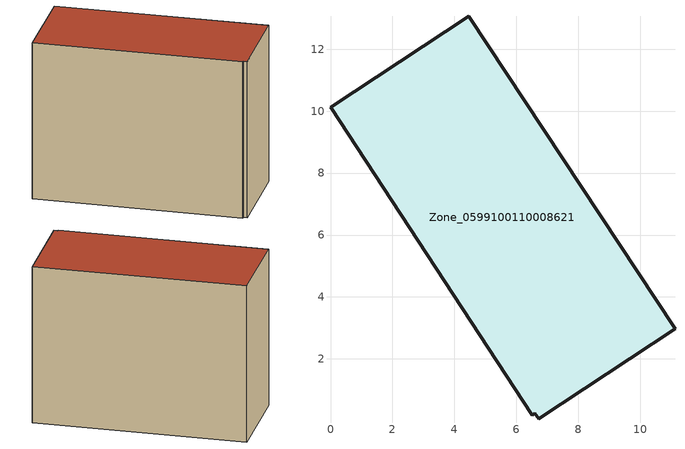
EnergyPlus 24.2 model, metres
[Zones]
Zone_0599100110008621
 floor ground (C_G): 6.6,0.24 6.51,0.18 0,10.13 4.46,13.07 11.12,2.97 6.72,0.06 z0.49
 wall outside (C_F): 11.12,2.97 4.46,13.07 0,10.13 6.51,0.18 6.6,0.24 6.72,0.06 11.12,2.97 z0.49:9.79
 roof outside (C_R): 6.6,0.24 6.72,0.06 11.12,2.97 4.46,13.07 0,10.13 6.51,0.18 z9.79
[BUILDING]
Pand.0599100110008621: North Axis=0; Terrain=City; Loads Convergence Tolerance Value=0.04; Temperature Convergence Tolerance Value=0.4; Solar Distribution=FullExterior; Maximum Number of Warmup Days=25; Minimum Number of Warmup Days=1
[Site:Location]
Rotterdam.The.Hague.AP_ZH_NLD Design_Conditions: Latitude=51.96; Longitude=4.45; Time Zone=1; Elevation=-4.5
[SITE:GROUNDTEMPERATURE:BUILDINGSURFACE]
18, 18, 18, 18, 18, 18, 18, 18, 18, 18, 18, 18
[MATERIAL] Thermal Absorptance=0.9; Solar Absorptance=0.7; Visible Absorptance=0.7
Name | Roughness | Thickness | Conductivity | Density | Specific Heat
G.TI.2015-2018 | MediumSmooth | 0.15 | 0.0428571 | 540 | 1210
F.TI.2015-2018 | Rough | 0.3 | 0.0666667 | 1920 | 840
R.TI.2015-2018 | MediumRough | 0.2 | 0.0333333 | 1500 | 1000
[CONSTRUCTION]
C_G: G.TI.2015-2018
C_F: F.TI.2015-2018
C_R: R.TI.2015-2018
[ZONE]
Zone_0599100110008621: Type=1; Multiplier=1; Ceiling Height=Autocalculate; Volume=Autocalculate; Floor Area=autocalculate; Part of Total Floor Area=Yes
[ZONEINFILTRATION:DESIGNFLOWRATE]
Infil_Zone_0599100110008621: Zone or ZoneList or Space or SpaceList=Zone_0599100110008621; Schedule=AlwaysOn; Design Flow Rate Calculation Method=Flow/Area; Flow Rate per Floor Area=0.0015; Constant Term Coefficient=1; Temperature Term Coefficient=0; Velocity Term Coefficient=0; Velocity Squared Term Coefficient=0
[HVACTEMPLATE:ZONE:IDEALLOADSAIRSYSTEM]
Zone_0599100110008621: Maximum Heating Supply Air Temperature=50; Minimum Cooling Supply Air Temperature=13; Maximum Heating Supply Air Humidity Ratio=0.0156; Minimum Cooling Supply Air Humidity Ratio=0.0077; Heating Limit=NoLimit; Cooling Limit=NoLimit; Dehumidification Control Type=ConstantSensibleHeatRatio; Cooling Sensible Heat Ratio=0.7; Dehumidification Setpoint=60; Humidification Control Type=None; Humidification Setpoint=30; Outdoor Air Method=None; Outdoor Air Flow Rate per Person=0.00944; Outdoor Air Flow Rate per Zone Floor Area=0; Outdoor Air Flow Rate per Zone=0; Demand Controlled Ventilation Type=None; Outdoor Air Economizer Type=NoEconomizer; Heat Recovery Type=None; Sensible Heat Recovery Effectiveness=0.7; Latent Heat Recovery Effectiveness=0.65
[ZONECONTROL:THERMOSTAT]
ThermostatControl_Zone_0599100110008621: Zone or ZoneList=Zone_0599100110008621; Control Type Schedule=DualSetpointControlType; Control 1=Thermostat_Zone_0599100110008621; Temperature Difference Between Cutout And Setpoint=0
[THERMOSTATSETPOINT:DUALSETPOINT]
Thermostat_Zone_0599100110008621: Heating Setpoint Temperature Schedule=HeatingSetpoint_Zone_0599100110008621; Cooling Setpoint Temperature Schedule=CoolingSetpoint_Zone_0599100110008621
[SCHEDULE:COMPACT]
HeatingSetpoint_Zone_0599100110008621: Through: 12/31, For: AllDays, Until: 24:00, 21
CoolingSetpoint_Zone_0599100110008621: Through: 12/31, For: AllDays, Until: 24:00, 24
DualSetpointControlType: Through: 12/31, For: AllDays, Until: 24:00, 4
AlwaysOn: Through: 12/31, For: AllDays, Until: 24:00, 1
